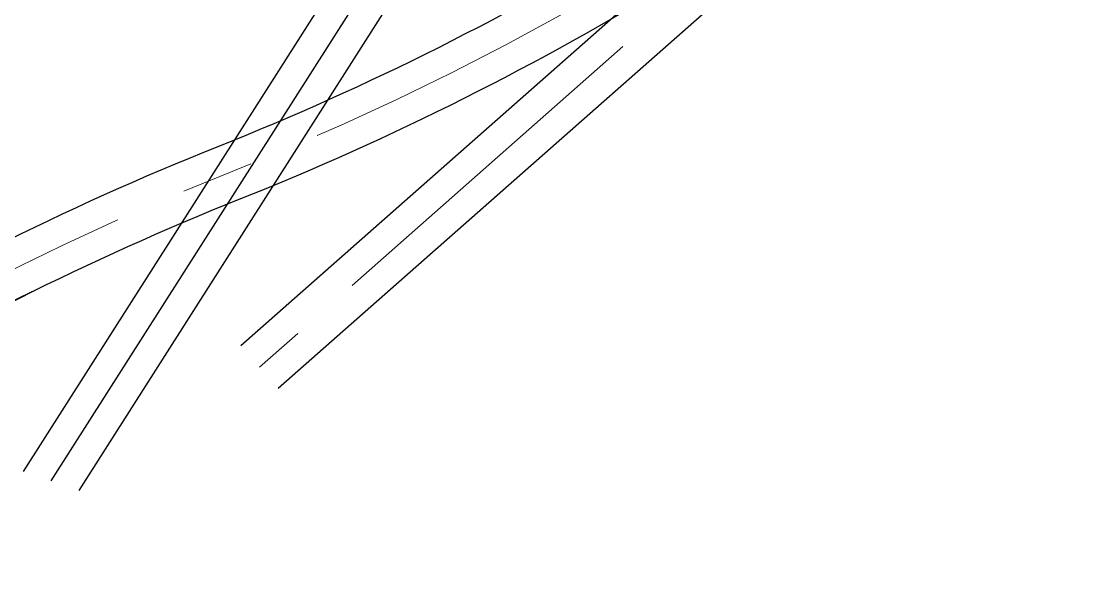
# Model space of a CAD drawing. Header units: metres. Extents: x 2498305 to 2504975, y 1114161 to 1117767.
# Drawn here: x 2499077.65 to 2499096.49, y 1114616.62 to 1114626.6 of the extents above; entities that cross this region are included whole.
import ezdxf

# ---------------------------------------------------------------- set-up
doc = ezdxf.new("R2010")
doc.units = ezdxf.units.M
doc.linetypes.add('AXESX2', pattern=[101.6, 63.5, -12.7, 12.7, -12.7])
doc.layers.add('AXES', color=7, linetype='AXESX2', lineweight=9)
doc.layers.add('RAILS', color=5, linetype='Continuous')

msp = doc.modelspace()

# ---------------------------------------------------------------- linework, layer by layer
at = {"layer": 'AXES', "ltscale": 0.1, "flags": 128}
msp.add_lwpolyline([(2498962.616, 1114498.228), (2498962.478, 1114498.496), (2498962.337, 1114498.777), (2498962.201, 1114499.06), (2498962.068, 1114499.344), (2498961.939, 1114499.63), (2498961.813, 1114499.917), (2498961.691, 1114500.206), (2498961.573, 1114500.497), (2498961.459, 1114500.79), (2498961.349, 1114501.083), (2498961.242, 1114501.378), (2498961.139, 1114501.675), (2498961.04, 1114501.972), (2498960.945, 1114502.271), (2498960.854, 1114502.572), (2498960.766, 1114502.873), (2498960.683, 1114503.176), (2498960.603, 1114503.479), (2498960.528, 1114503.784), (2498960.456, 1114504.089), (2498960.388, 1114504.396), (2498960.324, 1114504.703), (2498960.264, 1114505.011), (2498960.209, 1114505.32), (2498960.157, 1114505.629), (2498960.109, 1114505.939), (2498960.065, 1114506.25), (2498960.025, 1114506.561), (2498959.99, 1114506.873), (2498959.958, 1114507.185), (2498959.93, 1114507.498), (2498959.906, 1114507.811), (2498959.887, 1114508.124), (2498959.871, 1114508.437), (2498959.86, 1114508.751), (2498959.852, 1114509.064), (2498959.849, 1114509.378), (2498959.85, 1114509.692), (2498959.854, 1114510.006), (2498959.863, 1114510.319), (2498959.876, 1114510.633), (2498959.893, 1114510.946), (2498959.914, 1114511.26), (2498959.939, 1114511.572), (2498959.968, 1114511.884), (2498960.001, 1114512.197), (2498960.038, 1114512.508), (2498960.079, 1114512.819), (2498960.124, 1114513.13), (2498960.173, 1114513.44), (2498960.226, 1114513.749), (2498960.284, 1114514.058), (2498960.344, 1114514.365), (2498960.41, 1114514.672), (2498960.478, 1114514.978), (2498960.552, 1114515.284), (2498960.629, 1114515.588), (2498960.725, 1114515.879), (2498960.821, 1114516.163), (2498960.919, 1114516.446), (2498961.021, 1114516.728), (2498961.125, 1114517.009), (2498961.232, 1114517.288), (2498961.341, 1114517.567), (2498961.453, 1114517.845), (2498961.567, 1114518.122), (2498961.685, 1114518.398), (2498961.804, 1114518.673), (2498961.926, 1114518.946), (2498962.051, 1114519.218), (2498962.178, 1114519.49), (2498962.308, 1114519.76), (2498962.44, 1114520.029), (2498962.575, 1114520.296), (2498962.712, 1114520.562), (2498962.852, 1114520.827), (2498962.994, 1114521.091), (2498963.139, 1114521.354), (2498963.286, 1114521.614), (2498963.436, 1114521.874), (2498963.588, 1114522.132), (2498963.742, 1114522.389), (2498963.899, 1114522.644), (2498964.058, 1114522.898), (2498964.219, 1114523.151), (2498964.383, 1114523.401), (2498964.549, 1114523.651), (2498964.717, 1114523.899), (2498964.888, 1114524.145), (2498965.061, 1114524.389), (2498965.237, 1114524.632), (2498965.414, 1114524.874), (2498965.594, 1114525.113), (2498965.776, 1114525.351), (2498965.96, 1114525.587), (2498966.146, 1114525.822), (2498966.335, 1114526.055), (2498966.526, 1114526.286), (2498966.719, 1114526.515), (2498966.914, 1114526.743), (2498967.111, 1114526.968), (2498967.31, 1114527.192), (2498967.511, 1114527.414), (2498967.715, 1114527.634), (2498967.92, 1114527.852), (2498968.127, 1114528.068), (2498968.337, 1114528.282), (2498968.549, 1114528.495), (2498968.762, 1114528.705), (2498968.977, 1114528.913), (2498969.194, 1114529.119), (2498969.413, 1114529.324), (2498969.634, 1114529.526), (2498969.857, 1114529.726), (2498970.082, 1114529.924), (2498970.309, 1114530.12), (2498970.537, 1114530.314), (2498970.768, 1114530.505), (2498971, 1114530.695), (2498971.234, 1114530.882), (2498971.469, 1114531.067), (2499034.273, 1114586.407), (2499066.745, 1114615, -0.086029), (2499081.299, 1114623.939, 0.086029), (2499095.852, 1114632.877), (2499125.195, 1114658.747)], format="xyb", dxfattribs=at)
msp.add_lwpolyline([(2499095.852, 1114632.877), (2499081.839, 1114620.522)], dxfattribs=at)
at = {"layer": 'RAILS'}
for p, q in [((2499095.522, 1114633.252), (2499081.509, 1114620.897)), ((2499096.183, 1114632.502), (2499082.17, 1114620.147))]:
    msp.add_line(p, q, dxfattribs=at)
at = {"layer": 'RAILS', "flags": 128}
for points in [[(2498971.149, 1114531.451), (2499033.943, 1114586.782), (2499066.414, 1114615.375, -0.086029), (2499081.114, 1114624.403, 0.086029), (2499095.522, 1114633.252), (2499124.864, 1114659.122)], [(2498971.789, 1114530.683), (2499034.603, 1114586.032), (2499067.076, 1114614.625, -0.086029), (2499081.484, 1114623.474, 0.086029), (2499096.183, 1114632.502), (2499125.526, 1114658.372)], [(2499077.833, 1114621.846), (2499068.47, 1114617.271), (2499057.518, 1114611.888, 0.066471), (2499046.626, 1114604.603, 0.066471)]]:
    msp.add_lwpolyline(points, format="xyb", dxfattribs=at)
for points in [[(2499077.69, 1114618.691), (2499090.904, 1114639.415)], [(2499078.177, 1114618.525), (2499091.326, 1114639.146)], [(2499078.665, 1114618.359), (2499091.748, 1114638.877)]]:
    msp.add_lwpolyline(points, dxfattribs=at)

doc.saveas('drawing.dxf')
